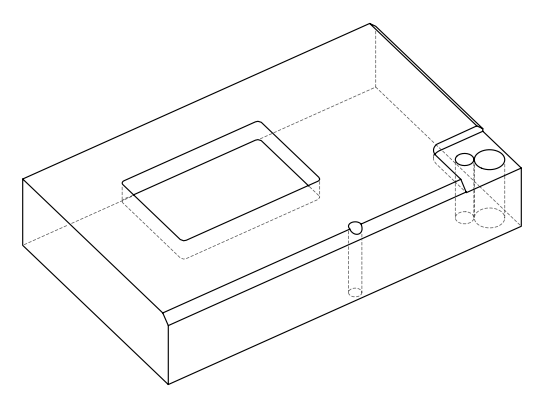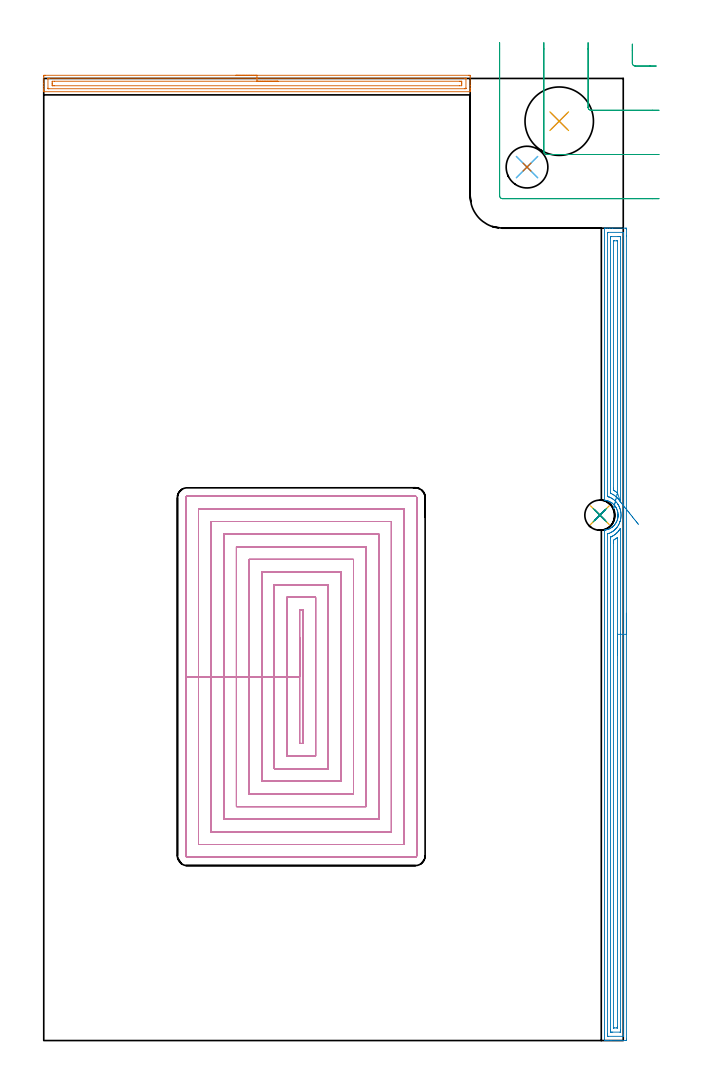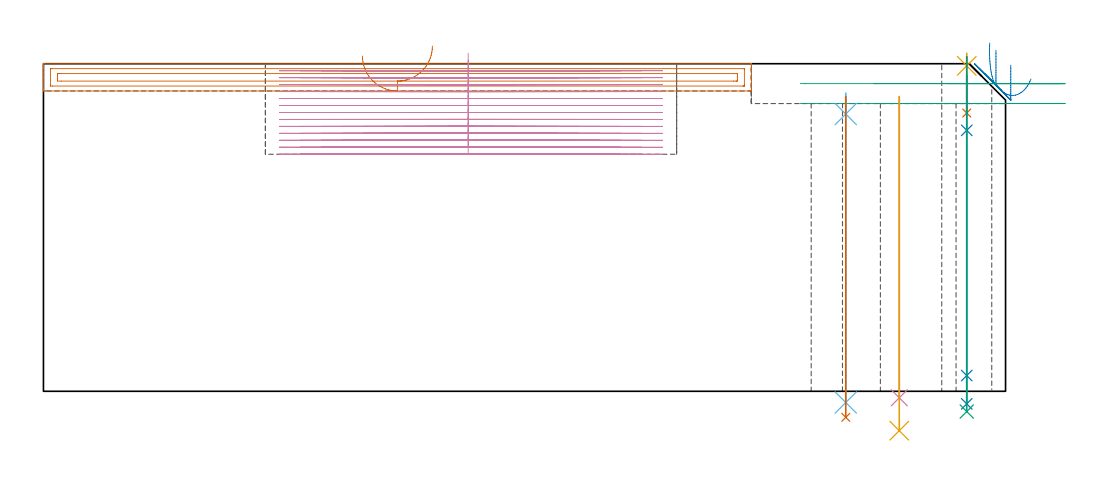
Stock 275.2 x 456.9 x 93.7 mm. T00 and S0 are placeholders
(PLAN: 13 operations, 10 tool changes, 114.1 min)
(1 AREA_MILL | FG_CHAMFER_SURFACE | UGT0205_001 | 5.07 min | 6307 mm3)
(2 AREA_MILL_1 | FG_CHAMFER_SURFACE_1 | UGT0205_001 | 12.59 min | 21206 mm3)
(3 MILL_CORNER_NOTCH_RECTANGULAR | CORNER_NOTCH_RECTANGULAR | UGT0201_006 | Follow Part, ap 7, ae 75% | 1.54 min | 57883 mm3)
(4 MILL_RECTANGULAR_POCKET | POCKET_RECTANGULAR_STRAIGHT | NXT0201_009 | Follow Part, ap 2, ae 75% | 92.44 min | 546007 mm3)
(5 SPOT_DRILL | STEP1HOLE | NXT0321_9005460120000 | 0.03 min | 9 mm3)
(6 SPOT_DRILL_1 | STEP1HOLE_2 | NXT0321_9005460120000 | 0.05 min | 172 mm3)
(7 DRILL_BLIND_HOLE_INTO_CENTER | STEP1HOLE | NXT0301_065 | 0.07 min | 853 mm3)
(8 GUN_DRILL_THROUGH_HOLE | STEP1HOLE | UGT0307_006 | 0.47 min | 5125 mm3)
(9 DRILL_TO_ENLARGE_THROUGH_HOLE | STEP1HOLE | UGT0301_275 | 0.41 min | 8819 mm3)
(10 INDEXABLE_INSERT_DRILL_THROUGH_HOLE_FROM_SOLID | STEP1HOLE_1 | NXT0302_013 | 0.35 min | 28470 mm3)
(11 DRILL_TO_ENLARGE_THROUGH_HOLE_1 | STEP1HOLE_1 | UGT0301_001 | 0.39 min | 39771 mm3)
(12 DRILL_THROUGH_HOLE_INTO_CENTER | STEP1HOLE_2 | NXT0301_065 | 0.35 min | 5475 mm3)
(13 DRILL_TO_ENLARGE_THROUGH_HOLE_2 | STEP1HOLE_2 | UGT0301_264 | 0.37 min | 19639 mm3)
(TOOL UGT0205_001 | Chamfer Mill 20 x 3 x 45 deg. | D20 FL50 Z2)
(TOOL UGT0201_006 | End Mill 28 mm | D28 FL25 Z2)
(TOOL NXT0201_009 | ENDMILL 8mm [2P460-0800-NA 1630] | D8 FL26 Z6)
(TOOL NXT0321_9005460120000 | NC Spot Drill, 142deg, 12mm, Carbide, Uncoated | D12 PA142 FL30 Z2)
(TOOL NXT0301_065 | Carbide Drill 9.4mm [860.1-0940-075A1-MM 2214] | D9.4 PA140 FL98 Z2)
(TOOL UGT0307_006 | Gun Drill 9 mm | D9 PA130 FL24 Z1)
(TOOL UGT0301_275 | Twist Drill 14.3 mm | D14.3 PA118 FL114 Z2)
(TOOL NXT0302_013 | Index. Insert Drill 21mm [880-D2100L25-05] | D21 PA176 FL105 Z2)
(TOOL UGT0301_001 | Twist Drill 32.5 mm | D32.5 PA118 FL185 Z2)
(TOOL UGT0301_264 | Twist Drill 19.8 mm | D19.8 PA118 FL140 Z2)
(OP 1 AREA_MILL)
G17 G21 G94 G90
T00 M6
G54
G17 G0 G90 X91.25 Y458.4 S1061 M3
G43 Z103.7 H0
Z95.9
G94 G1 X91.288 Z95.029 F250.
X91.402 Z94.164
X91.591 Z93.312
X91.853 Z92.48
X92.187 Z91.674
X92.59 Z90.9
X93.058 Z90.164
X93.59 Z89.472
X94.179 Z88.829
X94.822 Z88.24
X95.514 Z87.709
X96.25 Z87.24
X97.024 Z86.837
X97.83 Z86.503
X98.662 Z86.241
X99.514 Z86.052
X100.378 Z85.938
X101.25 Z85.9
X201.868 Y458.399 Z85.901
X202.263 Y458.397 Z85.902
X202.49 Y458.392 Z85.905
X202.5 Y458.009 Z86.289
Y453.623 Z90.672
Y452.232 Z92.064
Y451.868 Z92.426
Y451.142 Z93.158
Y450.924 Z93.376
X202.498 Y450.76 Z93.532
X202.49 Y450.602 Z93.689
X202.315 Y450.6 Z93.7
X0.185
X0.01 Y450.602 Z93.689
X0.002 Y450.76 Z93.532
X0. Y450.924 Z93.376
Y451.142 Z93.158
Y451.868 Z92.426
Y453.109 Z91.188
Y454.498 Z89.798
Y457.752 Z86.546
X0.003 Y458.009 Z86.289
X0.01 Y458.392 Z85.905
X0.237 Y458.397 Z85.902
X0.632 Y458.4 Z85.9
X101.25
Y456.986 Z87.314
X200.079 Y456.985 Z87.315
X200.229 Y456.984 Z87.316
X200.441 Y456.98 Z87.32
X200.486 Y456.979 Z87.321
X200.492 Y456.95 Z87.35
X200.495 Y456.914 Z87.386
X200.499 Y456.719 Z87.581
Y452.333 Z91.967
X200.497 Y452.195 Z92.105
X200.493 Y452.085 Z92.215
X200.488 Y452.021 Z92.279
X199.93 Y452.015 Z92.285
X2.421
X2.271
X2.059 Y452.02 Z92.28
X2.014 Y452.021 Z92.279
X2.008 Y452.05 Z92.25
X2.005 Y452.086 Z92.214
X2.001 Y452.281 Z92.019
X2. Y456.667 Z87.633
X2.003 Y456.805 Z87.495
X2.007 Y456.915 Z87.385
X2.012 Y456.979 Z87.321
X2.57 Y456.985 Z87.315
X101.25 Y456.986 Z87.314
Y455.571 Z88.729
X197.396
X198.093 Y455.57 Z88.73
X198.29 Y455.568 Z88.732
X198.479 Y455.565 Z88.735
X198.49 Y455.377 Z88.923
X198.497 Y455.174 Z89.126
X198.499 Y454.5 Z89.8
Y454.295 Z90.005
X198.49 Y453.623 Z90.677
X198.481 Y453.435 Z90.865
X197.396 Y453.429 Z90.871
X5.104
X4.407 Y453.43 Z90.87
X4.21 Y453.432 Z90.868
X4.021 Y453.435 Z90.865
X4.01 Y453.623 Z90.677
X4.003 Y453.826 Z90.474
X4.001 Y454.5 Z89.8
Y454.705 Z89.595
X4.01 Y455.377 Z88.923
X4.019 Y455.564 Z88.736
X5.104 Y455.571 Z88.729
X101.25
X102.122 Z88.767
X102.986 Z88.88
X103.838 Z89.069
X104.67 Z89.332
X105.476 Z89.665
X106.25 Z90.068
X106.986 Z90.537
X107.678 Z91.068
X108.321 Z91.657
X108.91 Z92.301
X109.442 Z92.993
X109.91 Z93.729
X110.313 Z94.502
X110.647 Z95.308
X110.909 Z96.14
X111.098 Z96.992
X111.212 Z97.857
X111.25 Z98.729
G0 Z103.7
M5
M2
(OP 2 AREA_MILL_1)
G17 G21 G94 G90
T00 M6
G54
G17 G0 G90 X276.7 Y202.9 S1061 M3
G43 Z103.7 H0
Z93.3
G94 G1 Y202.862 Z92.428 F250.
Y202.748 Z91.564
Y202.559 Z90.712
Y202.297 Z89.88
Y201.963 Z89.074
Y201.56 Z88.3
Y201.092 Z87.564
Y200.56 Z86.872
Y199.971 Z86.229
Y199.328 Z85.64
Y198.636 Z85.109
Y197.9 Z84.64
Y197.126 Z84.237
Y196.32 Z83.903
Y195.488 Z83.641
Y194.637 Z83.452
Y193.772 Z83.338
Y192.9 Z83.3
Y0.631
X276.695 Y0.119 Z83.303
X276.692 Y0.01 Z83.306
X276.578 Y0. Z83.42
X269.309 Z90.686
X267.917 Z92.079
X267.556 Z92.438
X266.612 Z93.387
X266.456 Y0.001 Z93.537
X266.418 Y0.002 Z93.574
X266.303 Y0.01 Z93.688
X266.3 Y0.184 Z93.7
Y242.085
X266.305 Y242.375 Z93.691
X266.42 Y242.397 Z93.576
X266.591 Y242.428 Z93.406
X266.68 Y242.442 Z93.317
X266.871 Y242.474 Z93.127
X267.317 Y242.569 Z92.682
X267.556 Y242.637 Z92.441
X267.767 Y242.696 Z92.232
X268.109 Y242.814 Z91.89
X268.212 Y242.85 Z91.788
X268.474 Y242.955 Z91.525
X268.522 Y242.979 Z91.478
X268.871 Y243.16 Z91.126
X269.083 Y243.269 Z90.916
X269.106 Y243.28 Z90.894
X269.547 Y243.551 Z90.453
X269.669 Y243.637 Z90.329
X269.747 Y243.692 Z90.251
X269.874 Y243.78 Z90.125
X270. Y243.868 Z90.
X270.185 Y244.032 Z89.811
X270.345 Y244.172 Z89.653
X270.458 Y244.27 Z89.541
X270.893 Y244.697 Z89.105
X270.935 Y244.743 Z89.063
X271.062 Y244.904 Z88.934
X271.283 Y245.183 Z88.713
X271.5 Y245.485 Z88.496
X271.61 Y245.636 Z88.388
X271.788 Y245.922 Z88.211
X271.887 Y246.109 Z88.11
X271.948 Y246.223 Z88.05
X272.029 Y246.389 Z87.97
X272.098 Y246.53 Z87.901
X272.277 Y246.974 Z87.718
X272.43 Y247.424 Z87.563
X272.437 Y247.451 Z87.556
X272.512 Y247.728 Z87.483
X272.549 Y247.869 Z87.444
X272.555 Y247.898 Z87.438
X272.595 Y248.08 Z87.403
X272.646 Y248.318 Z87.353
X272.682 Y248.538 Z87.317
X272.714 Y248.874 Z87.281
X272.72 Y248.974 Z87.273
X272.727 Y249.076 Z87.267
X272.734 Y249.212 Z87.257
X272.733 Y249.239 Z87.255
X272.736 Y249.273 Z87.259
Y249.278
Y249.292 Z87.258
X272.733 Y249.404 Z87.251
X272.734 Y249.455
X272.735 Y249.502 Z87.254
Y249.511
Y249.599 Z87.251
Y249.659
X272.725 Y249.886 Z87.266
X272.713 Y250.106 Z87.278
X272.682 Y250.462 Z87.317
X272.638 Y250.732 Z87.361
X272.585 Y250.999 Z87.413
X272.47 Y251.448 Z87.529
X272.437 Y251.551 Z87.562
X272.326 Y251.893 Z87.668
X272.149 Y252.344 Z87.849
X271.944 Y252.787 Z88.055
X271.788 Y253.078 Z88.211
X271.672 Y253.264 Z88.327
X271.598 Y253.384 Z88.402
X271.396 Y253.681 Z88.603
X271.249 Y253.871 Z88.751
X271.152 Y253.997 Z88.848
X270.894 Y254.3 Z89.105
X270.689 Y254.516 Z89.311
X270.633 Y254.575 Z89.367
X270.322 Y254.859 Z89.677
X270.028 Y255.106 Z89.971
X269.999 Y255.13 Z89.999
X269.904 Y255.201 Z90.093
X269.768 Y255.304 Z90.229
X269.532 Y255.469 Z90.466
X269.105 Y255.721 Z90.893
X268.662 Y255.95 Z91.336
X268.211 Y256.149 Z91.788
X267.905 Y256.262 Z92.092
X267.606 Y256.36 Z92.394
X267.598 Y256.363 Z92.401
X267.317 Y256.434 Z92.682
X267.018 Y256.496 Z92.98
X266.87 Y256.527 Z93.126
X266.68 Y256.557 Z93.314
X266.517 Y256.585 Z93.477
X266.303 Y256.628 Z93.689
X266.3 Y256.841 Z93.7
Y385.616
X266.302 Y385.79 Z93.689
X266.454 Y385.797 Z93.539
X266.612 Y385.8 Z93.387
X266.836 Z93.164
X267.556 Z92.438
X268.793 Z91.204
X270.185 Z89.81
X276.32 Z83.678
X276.581 Y385.797 Z83.417
X276.692 Y385.79 Z83.306
X276.699 Y385.676 Z83.299
X276.7 Y385.169 Z83.3
Y382.165
Y192.9
X275.286 Z84.714
X275.285 Y2.581 Z84.715
X275.279 Y2.016 Z84.721
X275.224 Y2.01 Z84.776
X275.115 Y2.004 Z84.885
X274.978 Y2.001 Z85.022
X267.966 Z92.034
X267.78 Y2.007 Z92.22
X267.746 Y2.01 Z92.254
X267.721 Y2.018 Z92.279
X267.72 Y2.06 Z92.28
X267.716 Y2.257 Z92.284
X267.715 Y2.42 Z92.285
X267.714 Y3.153 Z92.286
X267.715 Y240.48 Z92.285
X267.716 Y240.571 Z92.284
X267.719 Y240.616 Z92.281
X267.721 Y240.632 Z92.279
X268.433 Y240.877 Z91.567
X268.659 Y240.96 Z91.341
X269.18 Y241.191 Z90.82
X269.266 Y241.235 Z90.734
X269.309 Y241.258 Z90.691
X269.63 Y241.433 Z90.37
X269.83 Y241.553 Z90.17
X270.185 Y241.777 Z89.815
X270.368 Y241.899 Z89.632
X270.63 Y242.085 Z89.37
X270.867 Y242.284 Z89.133
X271.062 Y242.455 Z88.938
X271.331 Y242.704 Z88.669
X271.618 Y242.979 Z88.382
X271.776 Y243.145 Z88.224
X271.938 Y243.339 Z88.062
X272.172 Y243.635 Z87.828
X272.353 Y243.874 Z87.647
X272.547 Y244.147 Z87.453
X272.814 Y244.554 Z87.186
X272.894 Y244.687 Z87.106
X272.939 Y244.768 Z87.061
X273.195 Y245.274 Z86.805
X273.369 Y245.662 Z86.631
X273.424 Y245.798 Z86.576
X273.691 Y246.509 Z86.309
X273.703 Y246.544 Z86.297
X273.706 Y246.556 Z86.294
X273.889 Y247.248 Z86.111
X273.932 Y247.451 Z86.068
X274.038 Y247.991 Z85.962
X274.085 Y248.345 Z85.915
X274.125 Y248.796 Z85.875
X274.146 Y249.239 Z85.854
X274.15 Y249.665 Z85.85
X274.127 Y250.134 Z85.873
X274.087 Y250.623 Z85.913
X274.035 Y251.028 Z85.965
X273.902 Y251.706 Z86.098
X273.846 Y251.922 Z86.154
X273.691 Y252.473 Z86.309
X273.576 Y252.816 Z86.424
X273.507 Y253.004 Z86.493
X273.323 Y253.443 Z86.677
X273.2 Y253.711 Z86.8
X273.073 Y253.975 Z86.927
X272.814 Y254.444 Z87.186
X272.717 Y254.605 Z87.283
X272.534 Y254.892 Z87.466
X272.075 Y255.499 Z87.925
X271.938 Y255.661 Z88.062
X271.597 Y256.041 Z88.403
X271.244 Y256.394 Z88.756
X271.148 Y256.482 Z88.852
X271.062 Y256.556 Z88.938
X270.665 Y256.883 Z89.335
X270.185 Y257.239 Z89.815
X270.116 Y257.288 Z89.884
X269.604 Y257.582 Z90.396
X269.309 Y257.735 Z90.691
X269.012 Y257.88 Z90.988
X268.508 Y258.105 Z91.492
X268.433 Y258.134 Z91.567
X268.303 Y258.182 Z91.697
X267.721 Y258.373 Z92.279
X267.719 Y258.549 Z92.281
X267.715 Y258.914 Z92.285
Y383.219
X267.721 Y383.784 Z92.279
X267.776 Y383.79 Z92.224
X267.885 Y383.795 Z92.115
X268.022 Y383.799 Z91.978
X275.033 Z84.967
X275.22 Y383.794 Z84.78
X275.254 Y383.79 Z84.746
X275.279 Y383.782 Z84.721
X275.28 Y383.74 Z84.72
X275.284 Y383.543 Z84.716
X275.285 Y383.38 Z84.715
X275.286 Y382.647 Z84.714
Y192.9
X273.871 Z86.129
Y4.918
X273.868 Y4.208 Z86.132
X273.865 Y4.03 Z86.135
X273.863 Y4.01 Z86.137
X273.843 Y4.007 Z86.157
X273.793 Y4.003 Z86.207
X273.691 Y4.001 Z86.309
X270.185 Z89.815
X269.509 Y4.004 Z90.491
X269.309 Y4.01 Z90.691
X269.135 Y4.033 Z90.865
X269.132 Y4.208 Z90.868
X269.13 Y4.391 Z90.87
X269.129 Y5.102 Z90.871
X269.128 Y5.287 Z90.872
X269.129 Y238.691 Z90.871
X269.132 Y238.877 Z90.868
X269.135 Y238.998 Z90.865
X269.144 Y239.06 Z90.856
X269.171 Y239.074 Z90.829
X269.309 Y239.144 Z90.691
X269.48 Y239.228 Z90.52
X269.839 Y239.402 Z90.161
X270.066 Y239.524 Z89.934
X270.185 Y239.593 Z89.815
X270.615 Y239.859 Z89.385
X271.062 Y240.152 Z88.938
X271.147 Y240.21 Z88.853
X271.266 Y240.297 Z88.734
X271.635 Y240.606 Z88.365
X271.938 Y240.873 Z88.062
X272.102 Y241.023 Z87.898
X272.277 Y241.191 Z87.723
X272.546 Y241.465 Z87.454
X272.814 Y241.768 Z87.186
X272.957 Y241.94 Z87.043
X273.073 Y242.085 Z86.927
X273.339 Y242.444 Z86.661
X273.691 Y242.938 Z86.309
X273.707 Y242.962 Z86.293
X273.784 Y243.078 Z86.216
X273.824 Y243.136 Z86.176
X273.855 Y243.176 Z86.145
X273.865 Y243.186 Z86.135
X273.866 Y243.169 Z86.134
X273.87 Y243.082 Z86.13
X273.871 Y242.979 Z86.129
Y242.889
Y192.9
X272.457 Z87.543
Y6.362
X272.455 Y6.185 Z87.545
X272.451 Y6.044 Z87.549
X272.45 Y6.01 Z87.55
X272.429 Y6.007 Z87.571
X272.375 Y6.004 Z87.625
X271.938 Y6. Z88.062
X271.062 Z88.938
X270.626 Y6.004 Z89.374
X270.572 Y6.007 Z89.428
X270.551 Y6.01 Z89.449
X270.549 Y6.025 Z89.451
X270.545 Y6.09 Z89.455
X270.543 Y6.151 Z89.457
Y236.355
X270.544 Y236.719 Z89.456
X270.546 Y237.246 Z89.454
X270.55 Y237.614 Z89.45
X270.863 Y237.817 Z89.137
X271.062 Y237.946 Z88.938
X271.396 Y238.167 Z88.604
X271.907 Y238.508 Z88.093
X271.925 Y238.522 Z88.075
X271.938 Y238.532 Z88.062
X272.411 Y238.92 Z87.589
X272.43 Y238.934 Z87.57
X272.448 Y238.945 Z87.552
X272.451 Y238.927 Z87.549
X272.454 Y238.876 Z87.546
X272.457 Y238.508 Z87.543
Y192.9
Y192.028 Z87.581
Y191.164 Z87.695
Y190.312 Z87.883
Y189.48 Z88.146
Y188.674 Z88.48
Y187.9 Z88.882
Y187.164 Z89.351
Y186.472 Z89.882
Y185.829 Z90.472
Y185.24 Z91.115
Y184.709 Z91.807
Y184.24 Z92.543
Y183.837 Z93.317
Y183.503 Z94.123
Y183.241 Z94.955
Y183.052 Z95.806
Y182.938 Z96.671
Y182.9 Z97.543
G0 Z103.7
X282.465 Y245.06
Z89.323
G1 X282.157 Y245.446 Z88.604
X281.81 Y245.879 Z87.931
X281.429 Y246.356 Z87.308
X281.015 Y246.874 Z86.741
X280.572 Y247.429 Z86.234
X280.103 Y248.016 Z85.791
X279.612 Y248.631 Z85.415
X279.102 Y249.27 Z85.109
X278.577 Y249.926 Z84.875
X278.042 Y250.596 Z84.716
X277.5 Y251.275 Z84.632
X276.955 Y251.956 Z84.624
X276.413 Y252.636 Z84.692
X275.875 Y253.308 Z84.835
X275.348 Y253.968 Z85.053
X274.835 Y254.611 Z85.344
X274.339 Y255.231 Z85.706
X273.865 Y255.825 Z86.135
X273.824 Y255.876 Z86.176
X273.691 Y256.067 Z86.309
X273.461 Y256.394 Z86.539
X273.184 Y256.768 Z86.816
X273.01 Y256.999 Z86.99
X272.814 Y257.239 Z87.186
X272.773 Y257.288 Z87.227
X272.366 Y257.721 Z87.634
X271.938 Y258.141 Z88.062
X271.894 Y258.182 Z88.106
X271.438 Y258.561 Z88.562
X271.062 Y258.844 Z88.938
X270.738 Y259.076 Z89.262
X270.185 Y259.407 Z89.815
X269.519 Y259.757 Z90.481
X269.309 Y259.852 Z90.691
X269.228 Y259.889 Z90.772
X269.158 Y259.924 Z90.842
X269.137 Y259.937 Z90.863
X269.134 Y259.947 Z90.866
X269.132 Y259.971 Z90.868
X269.129 Y260.154 Z90.871
Y380.882
X269.132 Y381.592 Z90.868
X269.135 Y381.77 Z90.865
X269.137 Y381.79 Z90.863
X269.157 Y381.793 Z90.843
X269.207 Y381.797 Z90.793
X269.309 Y381.799 Z90.691
X272.814 Z87.186
X273.491 Y381.796 Z86.509
X273.691 Y381.79 Z86.309
X273.865 Y381.767 Z86.135
X273.868 Y381.592 Z86.132
X273.87 Y381.409 Z86.13
X273.871 Y380.698 Z86.129
X273.872 Y380.513 Z86.128
X273.871 Y256.209 Z86.129
X273.87 Y256.025 Z86.13
X273.868 Y255.902 Z86.132
X273.865 Y255.825 Z86.135
X272.452 Y260.056 Z87.548
X272.431 Y260.07 Z87.569
X272.259 Y260.202 Z87.741
X271.938 Y260.45 Z88.062
X271.372 Y260.865 Z88.628
X271.062 Y261.055 Z88.938
X270.608 Y261.328 Z89.392
X270.568 Y261.355 Z89.432
X270.555 Y261.365 Z89.445
X270.55 Y261.387 Z89.45
X270.546 Y261.759 Z89.454
X270.543 Y262.288 Z89.457
Y379.438
X270.545 Y379.615 Z89.455
X270.549 Y379.756 Z89.451
X270.55 Y379.79 Z89.45
X270.571 Y379.793 Z89.429
X270.625 Y379.796 Z89.375
X271.062 Y379.8 Z88.938
X271.938 Z88.062
X272.374 Y379.796 Z87.626
X272.428 Y379.793 Z87.572
X272.449 Y379.79 Z87.551
X272.451 Y379.775 Z87.549
X272.455 Y379.71 Z87.545
X272.457 Y379.649 Z87.543
Y260.158
X272.455 Y260.094 Z87.545
X272.453 Y260.06 Z87.547
X272.452 Y260.056 Z87.548
X272.251 Y259.242 Z87.789
X272.055 Y258.451 Z88.101
X271.867 Y257.69 Z88.483
X271.688 Y256.964 Z88.932
X271.518 Y256.278 Z89.445
X271.361 Y255.639 Z90.017
X271.215 Y255.051 Z90.645
X271.083 Y254.517 Z91.322
X270.966 Y254.044 Z92.046
X270.865 Y253.633 Z92.808
X270.78 Y253.288 Z93.605
X270.712 Y253.012 Z94.43
X270.661 Y252.807 Z95.277
X270.628 Y252.674 Z96.138
X270.614 Y252.615 Z97.008
X270.617 Y252.63 Z97.881
X270.639 Y252.718 Z98.748
X270.679 Y252.88 Z99.605
G0 Z103.7
M5
M2
(OP 3 MILL_CORNER_NOTCH_RECTANGULAR)
G17 G21 G94 G90
T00 M6
G54
G17 G0 G90 X279.5 Y473.223 S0 M3
G43 Z103.7 H0
Z88.
G94 G1 Y470.223 F250.
Y464.193 F500.
G3 X280.893 Y462.8 R1.4
G1 X287.896
X290.896 F250.
G0 Z103.7
X258.5 Y473.9
Z88.
G1 Y470.9
Y443.194 F500.
G3 X259.894 Y441.8 R1.4
G1 X289.2
X292.2 F250.
G0 Z103.7
X237.5 Y473.9
Z88.
G1 Y470.9
Y422.194 F500.
G3 X238.894 Y420.8 R1.4
G1 X289.2
X292.2 F250.
G0 Z103.7
X216.5 Y473.9
Z88.
G1 Y470.9
Y401.194 F500.
G3 X217.894 Y399.8 R1.4
G1 X289.2
X292.2 F250.
G0 Z103.7
X279.5 Y473.223
Z82.3
G1 Y470.223
Y464.193 F500.
G3 X280.893 Y462.8 R1.4
G1 X287.896
X290.896 F250.
G0 Z103.7
X258.5 Y473.9
Z82.3
G1 Y470.9
Y443.194 F500.
G3 X259.894 Y441.8 R1.4
G1 X289.2
X292.2 F250.
G0 Z103.7
X237.5 Y473.9
Z82.3
G1 Y470.9
Y422.194 F500.
G3 X238.894 Y420.8 R1.4
G1 X289.2
X292.2 F250.
G0 Z103.7
X216.5 Y473.9
Z82.3
G1 Y470.9
Y401.194 F500.
G3 X217.894 Y399.8 R1.4
G1 X289.2
X292.2 F250.
G0 Z103.7
M5
M2
(OP 4 MILL_RECTANGULAR_POCKET)
G17 G21 G94 G90
T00 M6
G54
G17 G0 G90 X121.5 Y191.432 S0 M3
G43 Z103.7 H1
Z96.7
G94 G1 Y172.8 Z91.708 F250.
Y141.1 F500.
X123.1
Y204.5
X121.5
Y172.8
X115.5
Y135.1
X129.1
Y210.5
X115.5
Y172.8
X109.5
Y129.1
X135.1
Y216.5
X109.5
Y172.8
X103.5
Y123.1
X141.1
Y222.5
X103.5
Y172.8
X97.5
Y117.1
X147.1
Y228.5
X97.5
Y172.8
X91.5
Y111.1
X153.1
Y234.5
X91.5
Y172.8
X85.5
Y105.1
X159.1
Y240.5
X85.5
Y172.8
X79.5
Y99.1
X165.1
Y246.5
X79.5
Y172.8
X73.5
Y93.1
X171.1
Y252.5
X73.5
Y172.8
X67.5
Y87.7
G3 X68.1 Y87.1 R0.6
G1 X176.5
G3 X177.1 Y87.7 R0.6
G1 Y257.9
G3 X176.5 Y258.5 R0.6
G1 X68.1
G3 X67.5 Y257.9 R0.6
G1 Y172.8
Y171.8
G0 X121.5 Y191.432 Z94.708
G1 Y172.8 Z89.715 F250.
Y141.1 F500.
X123.1
Y204.5
X121.5
Y172.8
X115.5
Y135.1
X129.1
Y210.5
X115.5
Y172.8
X109.5
Y129.1
X135.1
Y216.5
X109.5
Y172.8
X103.5
Y123.1
X141.1
Y222.5
X103.5
Y172.8
X97.5
Y117.1
X147.1
Y228.5
X97.5
Y172.8
X91.5
Y111.1
X153.1
Y234.5
X91.5
Y172.8
X85.5
Y105.1
X159.1
Y240.5
X85.5
Y172.8
X79.5
Y99.1
X165.1
Y246.5
X79.5
Y172.8
X73.5
Y93.1
X171.1
Y252.5
X73.5
Y172.8
X67.5
Y87.7
G3 X68.1 Y87.1 R0.6
G1 X176.5
G3 X177.1 Y87.7 R0.6
G1 Y257.9
G3 X176.5 Y258.5 R0.6
G1 X68.1
G3 X67.5 Y257.9 R0.6
G1 Y172.8
Y171.8
G0 X121.5 Y191.432 Z92.715
G1 Y172.8 Z87.723 F250.
Y141.1 F500.
X123.1
Y204.5
X121.5
Y172.8
X115.5
Y135.1
X129.1
Y210.5
X115.5
Y172.8
X109.5
Y129.1
X135.1
Y216.5
X109.5
Y172.8
X103.5
Y123.1
X141.1
Y222.5
X103.5
Y172.8
X97.5
Y117.1
X147.1
Y228.5
X97.5
Y172.8
X91.5
Y111.1
X153.1
Y234.5
X91.5
Y172.8
X85.5
Y105.1
X159.1
Y240.5
X85.5
Y172.8
X79.5
Y99.1
X165.1
Y246.5
X79.5
Y172.8
X73.5
Y93.1
X171.1
Y252.5
X73.5
Y172.8
X67.5
Y87.7
G3 X68.1 Y87.1 R0.6
G1 X176.5
G3 X177.1 Y87.7 R0.6
G1 Y257.9
G3 X176.5 Y258.5 R0.6
G1 X68.1
G3 X67.5 Y257.9 R0.6
G1 Y172.8
Y171.8
G0 X121.5 Y191.432 Z90.723
G1 Y172.8 Z85.731 F250.
Y141.1 F500.
X123.1
Y204.5
X121.5
Y172.8
X115.5
Y135.1
X129.1
Y210.5
X115.5
Y172.8
X109.5
Y129.1
X135.1
Y216.5
X109.5
Y172.8
X103.5
Y123.1
X141.1
Y222.5
X103.5
Y172.8
X97.5
Y117.1
X147.1
Y228.5
X97.5
Y172.8
X91.5
Y111.1
X153.1
Y234.5
X91.5
Y172.8
X85.5
Y105.1
X159.1
Y240.5
X85.5
Y172.8
X79.5
Y99.1
X165.1
Y246.5
X79.5
Y172.8
X73.5
Y93.1
X171.1
Y252.5
X73.5
Y172.8
X67.5
Y87.7
G3 X68.1 Y87.1 R0.6
G1 X176.5
G3 X177.1 Y87.7 R0.6
G1 Y257.9
G3 X176.5 Y258.5 R0.6
G1 X68.1
G3 X67.5 Y257.9 R0.6
G1 Y172.8
Y171.8
G0 X121.5 Y191.432 Z88.731
G1 Y172.8 Z83.738 F250.
Y141.1 F500.
X123.1
Y204.5
X121.5
Y172.8
X115.5
Y135.1
X129.1
Y210.5
X115.5
Y172.8
X109.5
Y129.1
X135.1
Y216.5
X109.5
Y172.8
X103.5
Y123.1
X141.1
Y222.5
X103.5
Y172.8
X97.5
Y117.1
X147.1
Y228.5
X97.5
Y172.8
X91.5
Y111.1
X153.1
Y234.5
X91.5
Y172.8
X85.5
Y105.1
X159.1
Y240.5
X85.5
Y172.8
X79.5
Y99.1
X165.1
Y246.5
X79.5
Y172.8
X73.5
Y93.1
X171.1
Y252.5
X73.5
Y172.8
X67.5
Y87.7
G3 X68.1 Y87.1 R0.6
G1 X176.5
G3 X177.1 Y87.7 R0.6
G1 Y257.9
G3 X176.5 Y258.5 R0.6
G1 X68.1
G3 X67.5 Y257.9 R0.6
G1 Y172.8
Y171.8
G0 X121.5 Y191.432 Z86.738
G1 Y172.8 Z81.746 F250.
Y141.1 F500.
X123.1
Y204.5
X121.5
Y172.8
X115.5
Y135.1
X129.1
Y210.5
X115.5
Y172.8
X109.5
Y129.1
X135.1
Y216.5
X109.5
Y172.8
X103.5
Y123.1
X141.1
Y222.5
X103.5
Y172.8
X97.5
Y117.1
X147.1
Y228.5
X97.5
Y172.8
X91.5
Y111.1
X153.1
Y234.5
X91.5
Y172.8
X85.5
Y105.1
X159.1
Y240.5
X85.5
Y172.8
X79.5
Y99.1
X165.1
Y246.5
X79.5
Y172.8
X73.5
Y93.1
X171.1
Y252.5
X73.5
Y172.8
X67.5
Y87.7
G3 X68.1 Y87.1 R0.6
G1 X176.5
G3 X177.1 Y87.7 R0.6
G1 Y257.9
G3 X176.5 Y258.5 R0.6
G1 X68.1
G3 X67.5 Y257.9 R0.6
G1 Y172.8
Y171.8
G0 X121.5 Y191.432 Z84.746
G1 Y172.8 Z79.754 F250.
Y141.1 F500.
X123.1
Y204.5
X121.5
Y172.8
X115.5
Y135.1
X129.1
Y210.5
X115.5
Y172.8
X109.5
Y129.1
X135.1
Y216.5
X109.5
Y172.8
X103.5
Y123.1
X141.1
Y222.5
X103.5
Y172.8
X97.5
Y117.1
X147.1
Y228.5
X97.5
Y172.8
X91.5
Y111.1
X153.1
Y234.5
X91.5
Y172.8
X85.5
Y105.1
X159.1
Y240.5
X85.5
Y172.8
X79.5
Y99.1
X165.1
Y246.5
X79.5
Y172.8
X73.5
Y93.1
X171.1
Y252.5
X73.5
Y172.8
X67.5
Y87.7
G3 X68.1 Y87.1 R0.6
G1 X176.5
G3 X177.1 Y87.7 R0.6
G1 Y257.9
G3 X176.5 Y258.5 R0.6
G1 X68.1
G3 X67.5 Y257.9 R0.6
G1 Y172.8
Y171.8
G0 X121.5 Y191.432 Z82.754
G1 Y172.8 Z77.761 F250.
Y141.1 F500.
X123.1
Y204.5
X121.5
Y172.8
X115.5
Y135.1
X129.1
Y210.5
X115.5
Y172.8
X109.5
Y129.1
X135.1
Y216.5
X109.5
Y172.8
X103.5
Y123.1
X141.1
Y222.5
X103.5
Y172.8
X97.5
Y117.1
X147.1
Y228.5
X97.5
Y172.8
X91.5
Y111.1
X153.1
Y234.5
X91.5
Y172.8
X85.5
Y105.1
X159.1
Y240.5
X85.5
Y172.8
X79.5
Y99.1
X165.1
Y246.5
X79.5
Y172.8
X73.5
Y93.1
X171.1
Y252.5
X73.5
Y172.8
X67.5
Y87.7
G3 X68.1 Y87.1 R0.6
G1 X176.5
G3 X177.1 Y87.7 R0.6
G1 Y257.9
G3 X176.5 Y258.5 R0.6
G1 X68.1
G3 X67.5 Y257.9 R0.6
G1 Y172.8
Y171.8
G0 X121.5 Y191.432 Z80.761
G1 Y172.8 Z75.769 F250.
Y141.1 F500.
X123.1
Y204.5
X121.5
Y172.8
X115.5
Y135.1
X129.1
Y210.5
X115.5
Y172.8
X109.5
Y129.1
X135.1
Y216.5
X109.5
Y172.8
X103.5
Y123.1
X141.1
Y222.5
X103.5
Y172.8
X97.5
Y117.1
X147.1
Y228.5
X97.5
Y172.8
X91.5
Y111.1
X153.1
Y234.5
X91.5
Y172.8
X85.5
Y105.1
X159.1
Y240.5
X85.5
Y172.8
X79.5
Y99.1
X165.1
Y246.5
X79.5
Y172.8
X73.5
Y93.1
X171.1
Y252.5
X73.5
Y172.8
X67.5
Y87.7
G3 X68.1 Y87.1 R0.6
G1 X176.5
G3 X177.1 Y87.7 R0.6
G1 Y257.9
G3 X176.5 Y258.5 R0.6
G1 X68.1
G3 X67.5 Y257.9 R0.6
G1 Y172.8
Y171.8
G0 X121.5 Y191.432 Z78.769
G1 Y172.8 Z73.777 F250.
Y141.1 F500.
X123.1
Y204.5
X121.5
Y172.8
X115.5
Y135.1
X129.1
Y210.5
X115.5
Y172.8
X109.5
Y129.1
X135.1
Y216.5
X109.5
Y172.8
X103.5
Y123.1
X141.1
Y222.5
X103.5
Y172.8
X97.5
Y117.1
X147.1
Y228.5
X97.5
Y172.8
X91.5
Y111.1
X153.1
Y234.5
X91.5
Y172.8
X85.5
Y105.1
X159.1
Y240.5
X85.5
Y172.8
X79.5
Y99.1
X165.1
Y246.5
X79.5
Y172.8
X73.5
Y93.1
X171.1
Y252.5
X73.5
Y172.8
X67.5
Y87.7
G3 X68.1 Y87.1 R0.6
G1 X176.5
G3 X177.1 Y87.7 R0.6
G1 Y257.9
G3 X176.5 Y258.5 R0.6
G1 X68.1
G3 X67.5 Y257.9 R0.6
G1 Y172.8
Y171.8
G0 X121.5 Y191.432 Z76.777
G1 Y172.8 Z71.785 F250.
Y141.1 F500.
X123.1
Y204.5
X121.5
Y172.8
X115.5
Y135.1
X129.1
Y210.5
X115.5
Y172.8
X109.5
Y129.1
X135.1
Y216.5
X109.5
Y172.8
X103.5
Y123.1
X141.1
Y222.5
X103.5
Y172.8
X97.5
Y117.1
X147.1
Y228.5
X97.5
Y172.8
X91.5
Y111.1
X153.1
Y234.5
X91.5
Y172.8
X85.5
Y105.1
X159.1
Y240.5
X85.5
Y172.8
X79.5
Y99.1
X165.1
Y246.5
X79.5
Y172.8
X73.5
Y93.1
X171.1
Y252.5
X73.5
Y172.8
X67.5
Y87.7
G3 X68.1 Y87.1 R0.6
G1 X176.5
G3 X177.1 Y87.7 R0.6
G1 Y257.9
G3 X176.5 Y258.5 R0.6
G1 X68.1
G3 X67.5 Y257.9 R0.6
G1 Y172.8
Y171.8
G0 X121.5 Y191.432 Z74.785
G1 Y172.8 Z69.792 F250.
Y141.1 F500.
X123.1
Y204.5
X121.5
Y172.8
X115.5
Y135.1
X129.1
Y210.5
X115.5
Y172.8
X109.5
Y129.1
X135.1
Y216.5
X109.5
Y172.8
X103.5
Y123.1
X141.1
Y222.5
X103.5
Y172.8
X97.5
Y117.1
X147.1
Y228.5
X97.5
Y172.8
X91.5
Y111.1
X153.1
Y234.5
X91.5
Y172.8
X85.5
Y105.1
X159.1
Y240.5
X85.5
Y172.8
X79.5
Y99.1
X165.1
Y246.5
X79.5
Y172.8
X73.5
Y93.1
X171.1
Y252.5
X73.5
Y172.8
X67.5
Y87.7
G3 X68.1 Y87.1 R0.6
G1 X176.5
G3 X177.1 Y87.7 R0.6
G1 Y257.9
G3 X176.5 Y258.5 R0.6
G1 X68.1
G3 X67.5 Y257.9 R0.6
G1 Y172.8
Y171.8
G0 X121.5 Y191.432 Z72.792
G1 Y172.8 Z67.8 F250.
Y141.1 F500.
X123.1
Y204.5
X121.5
Y172.8
X115.5
Y135.1
X129.1
Y210.5
X115.5
Y172.8
X109.5
Y129.1
X135.1
Y216.5
X109.5
Y172.8
X103.5
Y123.1
X141.1
Y222.5
X103.5
Y172.8
X97.5
Y117.1
X147.1
Y228.5
X97.5
Y172.8
X91.5
Y111.1
X153.1
Y234.5
X91.5
Y172.8
X85.5
Y105.1
X159.1
Y240.5
X85.5
Y172.8
X79.5
Y99.1
X165.1
Y246.5
X79.5
Y172.8
X73.5
Y93.1
X171.1
Y252.5
X73.5
Y172.8
X67.5
Y87.7
G3 X68.1 Y87.1 R0.6
G1 X176.5
G3 X177.1 Y87.7 R0.6
G1 Y257.9
G3 X176.5 Y258.5 R0.6
G1 X68.1
G3 X67.5 Y257.9 R0.6
G1 Y172.8
Y171.8
G0 Z103.7
M5
M2
(OP 5 SPOT_DRILL)
G17 G21 G94 G90
T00 M6
G54
G17 G0 G90 X264.1 Y249.5 S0 M3
G43 Z103.7 H0
G94 G81 G98 Z93.085 F250. R96.7
G80
M5
M2
(OP 6 SPOT_DRILL_1)
G17 G21 G94 G90
T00 M6
G54
G17 G0 G90 X229.5 Y414.8 S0 M3
G43 Z103.7 H0
G94 G81 G98 Z79.3 F250. R85.3
G80
M5
M2
(OP 7 DRILL_BLIND_HOLE_INTO_CENTER)
G17 G21 G94 G90
T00 M6
G54
G17 G0 G90 X264.1 Y249.5 S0 M3
G43 Z103.7 H1
G94 G81 G98 Z79.6 F250. R95.7
G80
M5
M2
(OP 8 GUN_DRILL_THROUGH_HOLE)
G17 G21 G94 G90
T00 M6
G54
G17 G0 G90 X264.1 Y249.5 M8
G43 Z103.7 H0
Z90.354
S716 M3
G94 G1 Z74.639 F125. M26
G4 X.084
Z4.5 F250.
G4 X.084
Z-3.598 F125.
G4 X.084
M5
M9
G0 Z90.354
Z103.7
M2
(OP 9 DRILL_TO_ENLARGE_THROUGH_HOLE)
G17 G21 G94 G90
T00 M6
G54
G17 G0 G90 X264.1 Y249.5 S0 M3
G43 Z103.7 H0
G94 G73 G98 Z-5.796 F250. Q14.214 R95.7
G80
M5
M2
(OP 10 INDEXABLE_INSERT_DRILL_THROUGH_HOLE_FROM_SOLID)
G17 G21 G94 G90
T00 M6
G54
G17 G0 G90 X244.8 Y436.6 S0 M3
G43 Z103.7 H1
G94 G81 G98 Z-1.867 F250. R84.3
G80
M5
M2
(OP 11 DRILL_TO_ENLARGE_THROUGH_HOLE_1)
G17 G21 G94 G90
T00 M6
G54
G17 G0 G90 X244.8 Y436.6 S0 M3
G43 Z103.7 H0
G94 G73 G98 Z-11.264 F250. Q31.188 R84.3
G80
M5
M2
(OP 12 DRILL_THROUGH_HOLE_INTO_CENTER)
G17 G21 G94 G90
T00 M6
G54
G17 G0 G90 X229.5 Y414.8 S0 M3
G43 Z103.7 H1
G94 G73 G98 Z-3.211 F250. Q8.551 R84.3
G80
M5
M2
(OP 13 DRILL_TO_ENLARGE_THROUGH_HOLE_2)
G17 G21 G94 G90
T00 M6
G54
G17 G0 G90 X229.5 Y414.8 S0 M3
G43 Z103.7 H0
G94 G73 G98 Z-7.449 F250. Q17.95 R84.3
G80
M5
M2
